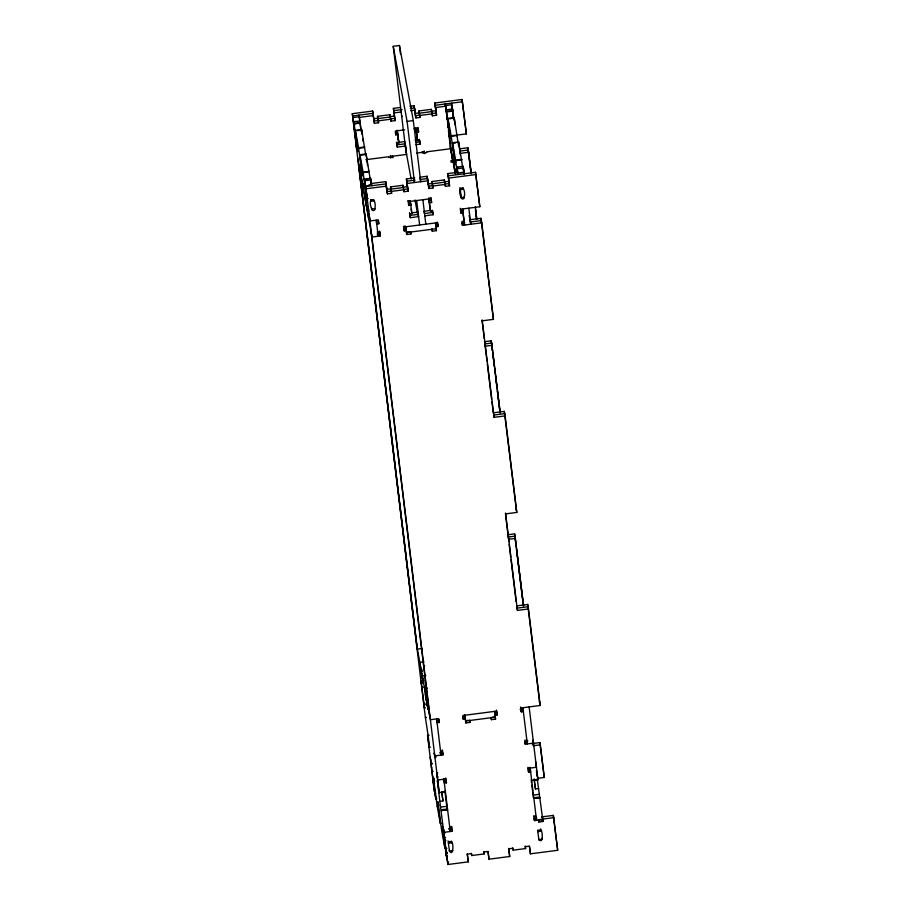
<?xml version="1.0" encoding="UTF-8"?>
<svg xmlns="http://www.w3.org/2000/svg" width="910" height="910" viewBox="0 0 910 910"><rect width="100%" height="100%" fill="white"/><g stroke="black" fill="none" stroke-linecap="round" stroke-linejoin="round"><path stroke-width="1.36" d="M535.023 817.658L534.898 816.338L535.376 818.92M402.072 109.564L393.791 110.633L395.145 120.609L391.004 121.144L390.765 119.21L378.344 120.825L378.571 122.748L374.431 123.282L372.668 111.066L352.307 113.693L353.933 123.783L353.762 121.644L358.972 121.11M411.149 179.111L405.769 149.911L393.222 46.308L399.445 45.5L413.299 120.575L420.693 181.716L419.965 177.768M395.145 120.609L393.382 108.381L400.286 107.482M409.944 106.231L414.084 105.697L414.914 110.201L410.774 110.736M414.084 105.697L415.028 113.42L419.169 112.885L418.93 110.952L431.351 109.348L432.421 115.786L436.561 115.251L434.798 103.023L462.064 99.486L466.375 133.918L451.155 135.772L447.936 118.346L454.158 117.549L458.549 145.554M373.089 113.318L352.716 115.945L356.754 148.876L356.197 145.873M410.364 108.483L414.505 107.949L415.859 117.925L419.999 117.39L419.76 115.456L432.193 113.852L432.421 115.786M462.485 101.738L435.219 105.276L436.152 112.999L432.011 113.534L431.772 111.6L419.351 113.204L419.578 115.138L415.438 115.672M354.047 117.401L359.223 116.73L361.111 129.789M445.593 106.538L445.286 103.968L445.582 105.549L450.757 104.877M358.927 115.149L359.348 117.401L373.498 115.57M401.117 111.987L394.212 112.885L393.382 108.381M434.798 103.023L435.628 107.528L445.638 106.231L452.441 159.716M374.431 123.282L373.601 118.778L377.741 118.243L377.513 116.321L389.935 114.706L391.004 121.144M394.314 116.105L390.174 116.639L389.935 114.706M435.731 110.747L431.59 111.282L431.351 109.348M447.401 109.666L452.577 108.995L453.919 120.052M353.797 121.781L354.081 123.362L360.303 122.554M445.582 105.549L446.503 111.805L446.332 109.666L446.651 111.384L452.861 110.576M394.724 118.357L390.583 118.891L390.356 116.958L377.923 118.573L378.162 120.495L374.021 121.03L372.668 111.066M365.604 154.177L361.588 129.527L355.378 130.335L357.732 151.617L354.149 123.885L359.325 123.214M447.754 111.771L452.93 111.1M354.843 124.829L353.808 124.954L353.945 125.705M393.222 46.308L407.088 121.383L413.299 120.575M357.516 130.642L361.657 130.107L361.588 129.527M449.051 118.8L453.191 118.266M404.734 129.823L395.349 131.04L395.827 134.896L397.897 134.635L398.91 142.995L396.84 143.268L397.306 147.124L405.587 146.055L406.599 154.416L390.731 156.475M414.118 128.606L418.134 128.094L418.6 131.95L416.53 132.223L415.699 127.718L417.542 140.584L419.612 140.322L420.079 144.178L415.938 144.713M447.936 118.346L450.416 137.91L448.209 125.33L449.244 125.193M356.424 137.478L355.389 137.615L355.253 136.864M418.19 129.698L416.12 129.971L417.133 138.331M356.015 139.981L357.05 139.856M356.754 140.595L355.719 140.72L355.855 141.471M357.323 144.883L356.288 145.02L356.14 144.269M415.108 140.208L419.248 139.674L420.079 144.178M355.378 130.335L358.586 147.75L364.796 146.942M370.108 178.565L366.093 153.915L359.871 154.711L362.226 176.005L358.654 148.273L363.829 147.602M452.247 136.159L457.434 135.488M415.529 142.46L419.669 141.926L419.351 139.355M450.382 137.763L451.417 137.626M451.155 135.772L454.898 162.253L452.441 142.733L458.651 141.937L463.053 169.942M360.986 155.166L366.161 154.495L366.093 153.915M452.509 143.325L455.626 142.916M422.126 151.72L424.197 151.458L424.617 153.699L424.299 151.128M365.831 159.694L388.65 156.748L388.786 157.498L392.927 156.964M416.723 153.107L424.56 152.095M450.78 148.705L426.619 151.833L426.756 152.584L422.615 153.119M452.702 149.706L453.737 149.581M459.618 148.831L467.911 147.761L471.278 173.241M460.039 151.083L468.32 150.013L471.198 173.787M360.508 164.369L361.543 164.244M460.46 153.335L468.741 152.266M454.602 163.322L453.567 163.459L453.055 160.024L454.09 159.887M359.871 154.711L363.09 172.138L369.301 171.33M453.225 162.776L452.952 160.467L450.882 160.729L451.155 162.23L453.919 161.878M452.441 142.733L455.66 160.149L461.87 159.352M371.496 184.286L370.586 178.303L364.375 179.099L366.855 200.882L363.147 172.65L368.322 171.99M456.752 160.535L461.927 159.876M361.418 179.725L360.485 172.001L360.769 173.503L361.805 173.378M454.875 162.151L455.91 162.014M362.032 174.629L360.997 174.754L361.509 178.189M454.829 164.573L453.794 164.71L453.567 162.776L454.602 162.64M453.84 164.278L454.875 164.141M457.582 172.115L456.945 167.121L463.156 166.314L464.521 173.73M365.479 179.554L367.56 179.281M369.631 179.02L370.586 178.303M457.013 167.702L458.048 167.576M365.706 180.555L370.882 179.884M456.945 167.121L457.241 168.703L462.416 168.031M455.273 172.718L454.761 169.283L455.796 169.146M363.738 183.888L362.703 184.013L363.92 193.238M414.687 177.871L406.406 178.951L408.169 191.18L404.029 191.714L403.79 189.78L391.368 191.384L391.607 193.318L387.455 193.853L385.692 181.625L371.542 183.456L371.962 185.708M420.215 177.166L427.12 176.267L428.883 188.495L433.024 187.96L432.785 186.027L445.217 184.423L445.445 186.345L449.585 185.811L447.822 173.582L457.832 172.297L458.253 174.549L457.992 172.82L458.048 173.537M362.703 184.696L363.738 184.559M364.375 179.099C367.412 184.844 361.134 189.075 370.632 184.264M459.049 172.82L464.236 172.149M362.988 185.515L364.023 185.39M363.977 185.811L362.942 185.947L362.203 181.261L362.43 183.194M365.456 184.935L365.74 186.516L386.113 183.877L387.046 191.6L391.186 191.066L390.959 189.132L403.38 187.528M415.108 180.123L406.815 181.204L407.76 188.927L403.608 189.462M420.625 179.418L427.529 178.519L428.883 188.495M448.243 175.835L475.509 172.308L479.82 206.741L460.494 209.243M365.012 188.757L366.048 188.62M386.522 186.129L366.161 188.768L365.74 186.516L367.299 199.392M407.236 183.456L427.95 180.771M448.653 178.087L475.93 174.561M385.692 181.625L386.625 189.348L390.765 188.814L390.538 186.88L402.959 185.276L404.029 191.714M427.12 176.267L428.053 183.991L432.193 183.456L431.954 181.522L444.387 179.918L445.445 186.345M408.169 191.18L407.339 186.675L403.198 187.21L402.959 185.276M428.462 186.243L432.603 185.708L432.375 183.774L444.797 182.171L445.036 184.093L449.176 183.558L447.822 173.582M367.162 198.642L368.197 198.505M459.914 187.653L460.289 189.655L463.395 189.257L463.076 187.574M367.469 205.592L366.229 205.751L365.297 198.027L365.57 199.529M408.021 200.962L410.091 200.7L410.922 205.205L408.852 205.467L408.431 203.214L410.501 202.953L411.934 213.566L409.864 213.839M428.724 198.278L430.794 198.016L431.624 202.52L429.554 202.782L428.724 198.278L429.736 206.65L430.566 211.154L432.637 210.881L433.114 214.749L424.822 215.818M408.385 201.611L431.158 198.653M431.215 200.268L429.145 200.53L430.566 211.154M371.689 208.72L374.909 208.879C377.115 195.775 366.525 197.197 371.803 209.277A1.57 1.456 -10.5 0 0 373.532 210.529A1.57 1.456 -10.5 0 0 374.909 208.879M460.699 194.706L461.256 197.709L464.362 197.299M368.55 209.914L367.515 210.039L367.788 211.541M367.515 210.722L368.743 211.291M412.253 212.838L417.781 212.121L418.611 216.625L410.33 217.695L409.5 213.19M430.896 210.426L423.992 211.313L424.413 213.566L432.694 212.496M409.909 215.442L418.202 214.373M369.176 214.828L369.028 214.077L370.051 220.948L378.344 219.879L378.81 223.735L376.74 224.008L376.319 221.756L378.389 221.483L378.81 223.735M463.031 212.838L462.61 210.585L460.54 210.847L460.96 213.099L463.031 212.838L464.043 221.198L461.973 221.471L462.439 225.327L481.765 222.825L493.447 319.364L482.402 320.786M403.403 226.397L405.473 226.135L406.304 230.639L404.233 230.901L403.812 228.649L405.883 228.387M481.765 222.825L480.935 218.32L469.89 219.754L470.777 224.247L468.832 208.162M437.642 224.269L435.572 224.542L435.981 226.795L438.051 226.522L437.585 222.666L403.767 227.045L404.233 230.901M377.752 232.368L379.823 232.107M377.104 234.063L379.868 233.711M464.783 222.722L462.018 223.075L462.439 225.327M470.299 222.006L481.344 220.573M379.561 231.14L380.289 235.963L371.997 237.032L357.653 157.942M406.52 232.573L436.209 228.728M410.911 233.961L410.49 231.709L406.349 232.243L406.77 234.496L410.911 233.961L410.672 232.027M431.897 228.933L432.307 231.185L436.447 230.651L435.503 222.939M484.37 341.716L491.275 340.818L500.227 412.48M484.78 343.969L491.684 343.07L500.147 413.026M485.201 346.221L492.105 345.322M505.767 513.854L516.812 512.432L505.13 415.893L504.299 411.388L493.254 412.822L491.9 401.628M504.709 413.64L493.664 415.074L494.084 417.326L505.13 415.893M507.734 534.784L514.639 533.886L523.591 605.548M508.144 537.036L515.049 536.138L523.512 606.094M508.565 539.289L515.47 538.39M528.494 608.961L527.663 604.456L516.618 605.889L517.449 610.394L528.494 608.961L540.176 705.489L520.85 707.991M517.028 608.142L528.073 606.708M422.354 648.489L417.383 649.137L358.972 166.462M423.969 661.854L419.828 662.4L421.046 671.614L422.081 671.489M421.842 669.555L420.807 669.692L421.558 674.367L421.319 672.444M420.761 670.113L421.808 669.987M421.046 670.943L422.081 670.807M425.823 675.459L422.331 675.903L423.264 683.626L422.524 678.951M422.752 680.202L423.787 680.066M422.172 680.669L420.932 680.828L421.489 683.831M423.787 680.748L422.752 680.873L422.24 677.449M422.979 682.125L424.014 681.999M422.854 686.811L421.819 686.936L421.956 687.687L422.991 687.562M427.393 688.062L424.64 688.415L425.846 697.64L425.573 696.139L426.608 696.014M425.618 695.718L426.653 695.581M426.085 698.891L426.358 700.393L427.393 700.268M424.834 703.214L423.798 703.35L423.946 704.101L424.981 703.965M425.095 704.795L423.855 704.966L424.413 707.969L425.448 707.832M427.325 704.977L428.36 704.84M427.052 703.476L427.279 705.398L428.314 705.273M427.552 706.228L428.587 706.092M352.307 113.693L425.379 717.546L426.415 717.41L425.402 717.66L428.235 736.144L429.406 747.383L427.552 735.53L434.07 789.425L435.856 799.094L436.891 798.957M436.493 720.185L439.177 719.833M520.099 709.368L522.784 709.015M497.167 714.987L496.746 712.735L494.676 712.996L495.097 715.249L497.167 714.987L496.701 711.119L462.872 715.499L463.338 719.355L465.408 719.093L464.999 716.841L462.928 717.103L463.338 719.355M439.166 722.494L437.096 722.756L436.675 720.504L438.745 720.242L439.166 722.494L438.7 718.627L430.407 719.696L416.552 644.633M521.316 711.859L523.386 711.586L522.966 709.334L520.895 709.607L521.316 711.859L520.588 707.036M468.218 720.345L465.465 720.697L465.875 722.949L470.015 722.415L469.787 720.492M492.39 717.216L495.142 716.864L495.563 719.116L491.423 719.651L491.002 717.398M465.624 721.027L495.313 717.182M427.541 735.462L429.099 735.269M429.372 747.235L430.407 747.11M440.542 751.239L442.613 750.966M526.833 740.069L524.763 740.331L525.229 744.198L533.51 743.129L532.953 740.126L533.556 744.733L532.521 744.869M526.856 741.889L526.742 740.922L527.777 740.785M439.894 752.934L442.658 752.581L443.079 754.834L434.787 755.903L434.241 752.9L434.843 757.507L435.879 757.37M527.572 741.582L524.808 741.946L525.229 744.198M532.987 743.47L539.892 742.583L540.301 744.835L544.26 777.47L537.355 778.368M434.707 756.756L435.742 756.619M532.384 744.118L533.419 743.982M533.396 745.722L540.301 744.835M432.102 763.228L431.067 763.365L431.203 764.116L432.239 763.979M433.137 771.384L432.102 771.509L431.966 770.759M445.991 778.96L437.71 780.029L436.686 773.17L437.721 773.034M437.153 777.026L438.188 776.901M433.968 778.676L432.933 778.812L433.069 779.563L434.104 779.426M528.141 768.324L536.434 767.255L535.524 761.363M435.856 799.094L433.513 780.86L434.548 780.723M442.294 791.916L445.445 791.814L439.234 792.621L437.369 780.746L438.449 780.712M434.57 783.283L433.535 783.419L433.399 782.668M446.469 782.827L444.387 783.089L443.978 780.837L446.048 780.575L446.469 782.827L445.741 777.993M528.619 772.192L530.689 771.919L530.268 769.667L528.198 769.94L528.619 772.192L527.891 767.369M435.526 791.541L434.491 791.677L430.601 759.497M533.76 780.075L536.866 779.677M434.787 793.258L435.822 793.133M529.131 706.922L537.958 779.836L531.69 780.348M437.38 780.871L439.849 801.323L442.954 800.925L441.862 791.916M534.682 783.692L535.455 788.959L538.561 788.549L542.997 821.48L538.845 822.014L538.436 819.762L541.2 819.398M441.396 823.345L440.36 823.482L438.017 805.248L439.052 805.111M433.513 780.86L433.387 779.54L433.842 781.929L433.376 777.311L437.141 806.067L438.176 805.93M467.296 853.762L468.297 861.861L447.936 864.5L440.542 807.124L445.718 806.453M534.09 795.01L539.266 794.339M441.953 809.672L447.128 809.001L447.618 809.729L441.407 810.537L446.548 809.729M533.419 797.831L538.595 797.16M534.909 798.297L540.096 797.626M540.119 797.763L533.647 798.127M534.932 816.475L535.967 816.35M536.081 816.486L533.942 816.384M448.664 828.646L449.699 828.521L450.257 831.524L443.784 778.482M445.9 847.733L444.865 847.87L442.522 829.636L443.557 829.499M542.28 816.827L553.337 815.405L557.693 850.293L530.428 853.819L529.392 846.425M449.142 829.351L451.906 828.999L452.327 831.251L444.034 832.32L443.488 829.317L444.091 833.935M536.82 818.01L534.056 818.363L534.477 820.615L542.758 819.546M553.746 817.658L542.701 819.08L542.201 816.543L542.667 820.399L541.632 820.536M443.955 833.185L444.99 833.048M541.768 821.286L542.815 821.15M445.559 837.337L444.524 837.473L444.376 836.722L444.99 841.329M444.853 840.578L445.889 840.453M447.458 853.102L446.423 853.239L446.287 852.488L445.82 848.62L446.855 848.495M449.483 851.225L452.588 850.827M538.879 839.657L541.985 839.259M446.287 852.488L447.322 852.351M442.522 829.636L442.385 828.305L442.84 830.705L442.385 826.087L446.15 854.831L446.446 856.412L447.481 856.287M467.365 854.137L471.505 853.603L471.744 855.536L484.165 853.933L483.858 851.623M483.927 851.999L488.078 851.464L489.011 859.188L509.714 856.503L508.713 848.404M508.781 848.78L512.922 848.245L513.16 850.179L525.582 848.564L525.286 846.266L525.582 848.564M525.354 846.641L529.495 846.095L530.428 853.819M447.515 862.248L448.55 862.111M538.811 839.327C543.315 845.037 542.872 831.296 540.597 828.953M449.301 850.338C453.123 858.198 454.079 843.092 451.303 841.09M452.577 108.995L452.679 110.383M446.446 856.412L446.31 854.41L447.936 864.5M466.375 133.918L462.064 99.486M479.82 206.741L475.509 172.308M493.447 319.364L480.935 218.32M453.055 116.036L453.191 116.787L452.725 112.92M469.139 215.363L469.719 218.48M464.202 196.742L464.305 197.311A1.57 1.456 -10.5 0 1 462.928 198.96A1.57 1.456 -10.5 0 1 461.199 197.709L460.778 195.457A1.57 1.456 -10.5 0 0 461.131 196.219M445.229 103.979L445.638 106.231M446.844 116.844L446.981 117.595M447.674 124.135L447.959 125.637M447.652 124.329L448.084 127.571M448.71 132.28L448.846 133.031M448.766 133.895L449.312 136.898M453.055 160.024L453.328 161.525M454.761 169.283L455.046 170.784M455.512 173.969L455.273 172.036L455.444 173.492M450.177 146.123L452.952 160.467M462.007 209.539L462.496 212.155M450.916 151.094L452.35 158.863M463.747 220.618L464.566 225.054L462.621 208.97M515.981 507.928L516.812 512.432M449.585 185.811L448.755 181.306L444.615 181.841L444.387 179.918M539.346 700.996L540.176 705.489M544.26 777.47L539.892 742.583M557.693 850.293L553.337 815.405M418.93 110.952L419.999 117.39M431.954 181.522L433.024 187.96M437.221 222.017L438.051 226.522M415.028 113.42L415.859 117.925M417.77 127.445L418.6 131.95M436.038 228.399L436.447 230.651M432.273 210.244L433.114 214.749M542.576 819.227L542.997 821.48M526.742 740.922L527.299 743.925L522.92 707.73M530.075 767.312L536.547 820.354M538.549 819.705L538.845 822.014M541.814 838.372L542.019 839.498M536.411 819.603L535.99 817.351L536.104 818.317M537.628 830.113L538.913 839.896M413.515 177.257L414.482 182.512L407.088 121.383M401.924 115.809L402.061 116.56M405.587 146.055L404.757 141.55L396.476 142.62L397.306 147.124M415.005 199.961L417.576 213.873M397.056 130.13L397.897 134.635M398.068 138.491L398.91 142.995M411.104 209.061L411.934 213.566M395.827 134.896L395.406 132.644L397.477 132.382L398.489 140.743M392.438 155.564L392.858 157.817M390.367 155.826L390.788 158.078L390.481 155.508M512.74 847.927L513.16 850.179M377.513 116.321L378.571 122.748M390.538 186.88L391.607 193.318M386.625 189.348L387.455 193.853M509.714 856.503L508.679 849.098M373.691 199.472L373.93 200.837L370.825 201.235L370.518 199.552M379.459 231.458L380.289 235.963M469.605 720.163L470.015 722.415M377.4 231.788L378.219 236.236L376.262 220.14M366.696 194.774L366.832 195.525M354.274 128.822L354.411 129.573M489.011 859.188L487.965 851.783M368.277 207.435L368.14 206.684L368.607 210.54M369.642 218.696L370.051 220.948M366.082 202.282L365.797 200.78L366.309 204.215M360.724 173.935L363.215 187.449M365.524 199.961L368.027 213.475M483.745 851.68L484.165 853.933M471.323 853.284L471.744 855.536M468.297 861.861L467.262 854.467M424.413 669.999L423.719 666.245A1.57 0.569 -6.9 0 1 424.606 665.597M451.792 827.008L449.676 827.099M420.534 668.19L423.025 681.704M425.334 694.216L427.837 707.73M427.279 705.398L427.552 706.899M427.791 708.151L428.064 709.652L427.131 701.928M452.452 850.077L452.623 851.066M436.686 773.17L436.834 773.921M448.095 840.931L449.506 851.464M430.18 757.245L430.737 760.248M431.488 766.903L431.636 767.653M445.82 848.62L445.957 849.371M437.141 806.067L440.36 823.482M444.865 847.87L441.646 830.443L437.881 801.699L438.336 806.317L437.892 803.928L438.017 805.248M537.958 779.836L536.49 770.361M447.128 809.001L444.899 790.983M442.954 800.925L441.714 792.11M538.561 788.549L537.264 779.165M452.645 110.736L451.497 103.16L452.429 110.883M457.241 168.703L457.844 173.116M533.396 797.66L532.748 792.633M530.212 770.781L529.882 768.734L530.007 770.053M464.225 174.629L463.156 166.314M459.721 150.241L458.651 141.937M460.005 152.448L460.289 154.655M455.08 124.75L454.158 117.549M534.523 782.509L534.09 779.017M370.666 178.883L371.235 183.297M366.161 154.495L367.583 165.529M361.657 130.107L362.226 134.521M362.794 138.934L363.079 141.141M504.299 411.388L516.391 510.18M527.663 604.456L539.755 703.237M475.338 206.82L476.863 219.412M475.429 208.765L476.624 218.559M467.911 147.761L470.618 170.136M475.521 210.71L476.544 219.105M491.275 340.818L492.458 350.612M492.799 353.41L494.323 366.002M494.653 368.8L495.165 372.998M495.506 375.796L497.031 388.388M497.361 391.186L499.909 412.173M514.639 533.886L516.163 546.478M516.493 549.276L518.871 568.864M519.201 571.662L519.712 575.859M520.054 578.658L523.273 605.241M482.152 319.933L494.084 417.326M505.516 513.001L517.449 610.394M482.084 320.479L484.279 338.668M484.62 341.466L486.986 361.054M487.328 363.852L491.559 398.83M505.437 513.547L508.826 541.53M509.168 544.328L510.692 556.92M511.033 559.718L516.106 601.692M536.502 771.566L536.889 775.855M464.305 197.311C466.523 184.195 455.921 185.629 461.199 197.709M534.284 779.301L535.455 788.959M460.289 189.655L461.256 197.709M462.451 209.232L462.78 212.007M531.19 779.813L531.531 782.6M531.838 785.114L532.543 790.961M460.233 208.276L460.96 213.099M533.749 815.792L534.477 820.615M453.567 162.776L454.545 170.068M446.059 110.406L446.378 112.976M446.73 116.469L447.083 119.369M448.414 130.346L450.712 149.979M435.628 107.528L436.561 115.251M496.439 710.153L496.746 712.735M494.608 711.392L495.563 719.116M430.908 197.698L431.624 202.52M432.079 229.263L432.307 231.185M491.184 717.717L491.423 719.651M416.53 132.223L417.542 140.584M422.877 199.734L425.834 224.19M399.445 45.5L400.445 53.838M416.666 200.53L419.624 224.986M417.781 212.121L418.122 214.908M406.178 152.163L405.166 143.803L396.885 144.872L396.578 142.301M410.091 200.7L410.592 204.875M406.406 178.951L407.339 186.675M408.124 200.644L408.852 205.467M409.602 212.872L410.33 217.695M397.226 131.518L397.909 137.103M405.814 226.772L406.77 234.496M464.93 715.237L465.875 722.949M464.748 714.907L465.055 717.489M442.351 749.999L443.079 754.834M451.599 826.428L452.327 831.251M436.629 718.9L441.009 755.095L440.451 752.092L440.565 753.059M449.699 828.521L449.813 829.476M371.633 207.946L371.803 209.277M359.348 117.401L361.031 131.268M365.74 186.516L439.234 792.621M371.166 232.528L429.577 715.192M439.849 801.323L440.542 807.124M368.721 219.264L367.003 207.287L367.23 209.22M425.846 696.969L426.358 700.393M360.769 173.503L361.224 176.688M358.563 164.21L416.973 646.885M421.353 683.08L424.413 707.969M455.66 160.149L457.082 172.98M446.651 111.384L448.209 125.33M443.716 781.212L443.614 780.279M448.107 125.648A1.57 1.456 -10.5 0 1 447.754 124.886M455.466 171.569A1.57 0.569 -6.9 0 1 454.932 171.228L454.01 166.223A1.57 0.569 -6.9 0 1 454.397 165.768M451.61 842.785L448.505 843.183A1.57 1.456 -10.5 0 1 449.893 841.534A1.57 1.456 -10.5 0 1 451.61 842.785M541.018 831.205L537.912 831.615A1.57 1.456 -10.5 0 1 539.289 829.965A1.57 1.456 -10.5 0 1 541.018 831.205"/></g></svg>
